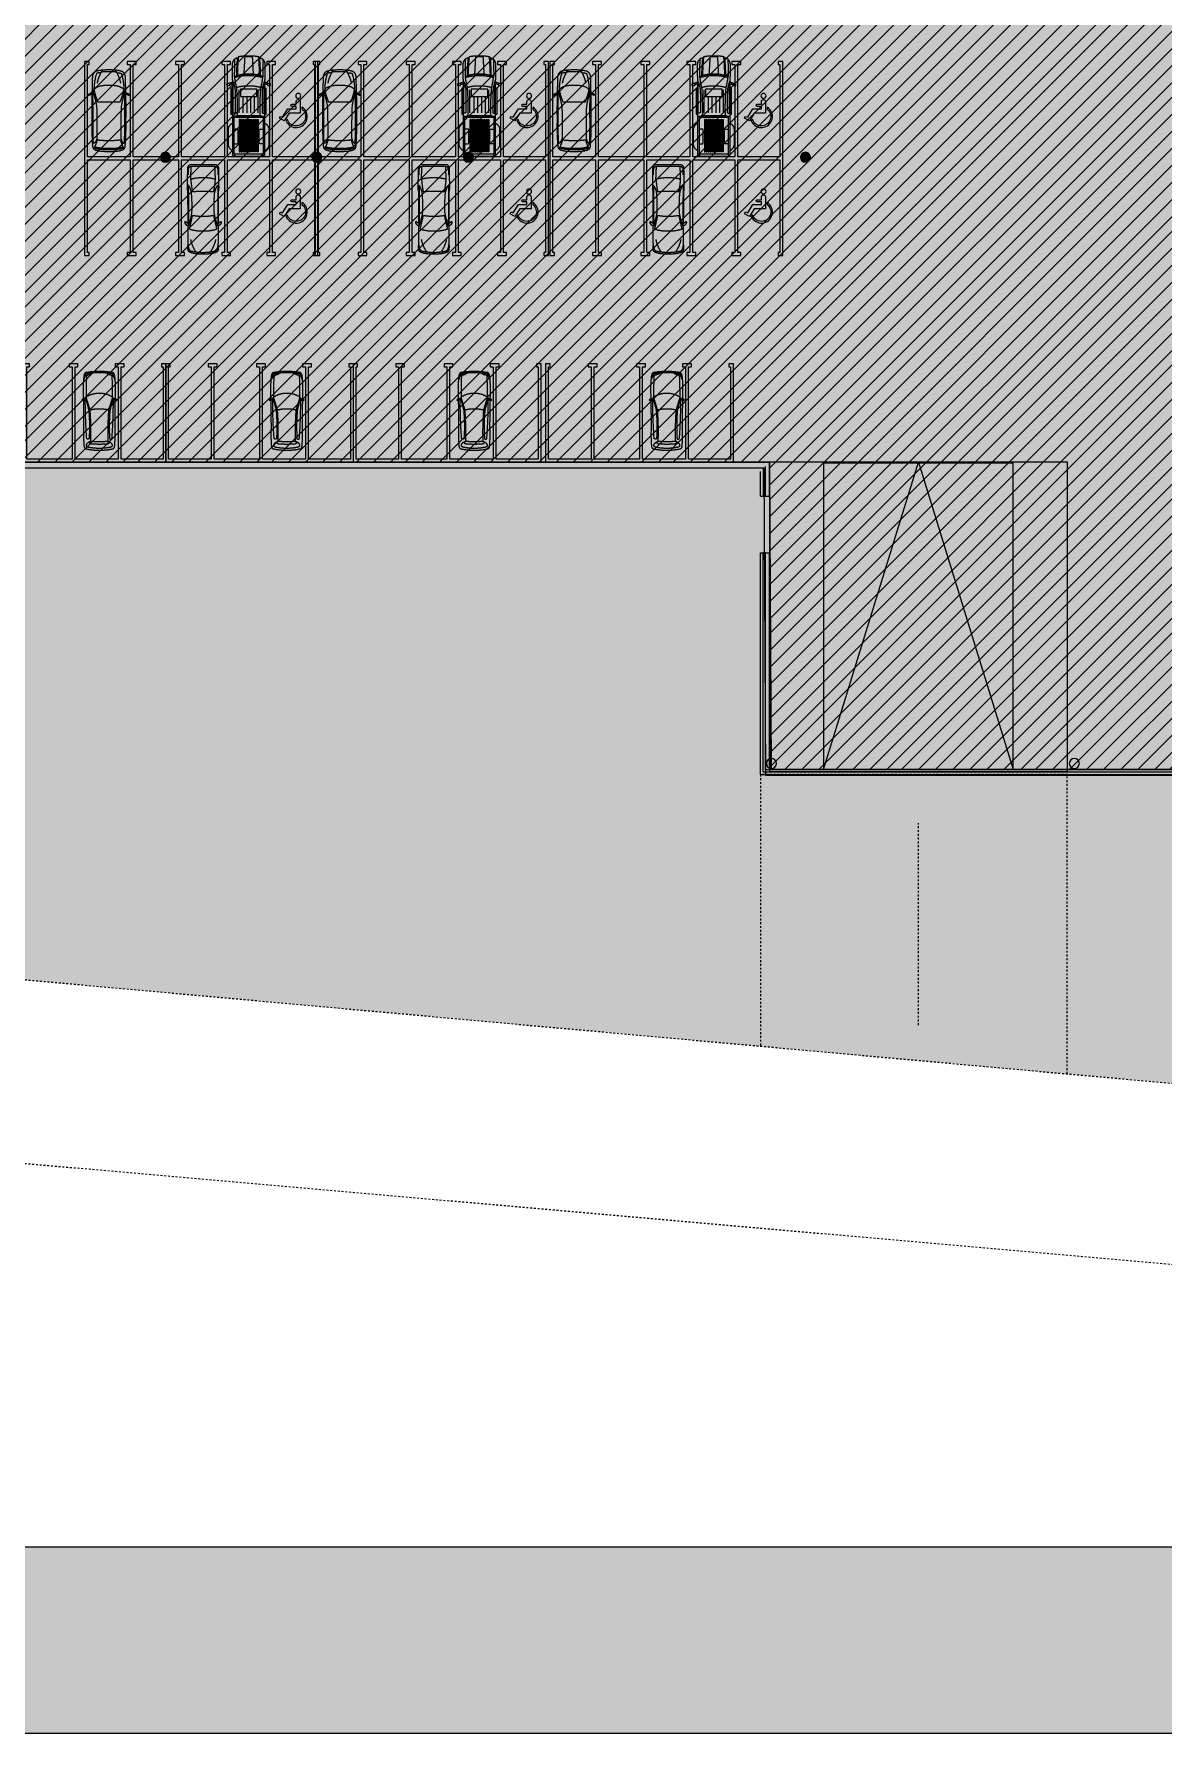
# Model space of a CAD drawing. Header units: metres. Extents: x 183920 to 185578, y 20757 to 21440.
# Drawn here: x 185341.2 to 185400.9, y 20757.1 to 20846.8 of the extents above; entities that cross this region are included whole.
import ezdxf

# ---------------------------------------------------------------- set-up
doc = ezdxf.new("R2010")
doc.units = ezdxf.units.M
for name, pattern in [('Light Grey Page Line', [0]), ('Page Lines', [0]), ('Path', [0.001111, 0.0003175, -0.00015875, 0.0003175, -0.00015875, 0, -0.00015875]), ('Path offset', [0.022225, 0.00635, -0.003175, 0.00635, -0.003175, 0, -0.003175]), ('Property boundary', [0.001111, 0.0003175, -0.00015875, 0.0003175, -0.00015875, 0, -0.00015875]), ('Public', [0]), ('Style Black Lines', [0]), ('Style Grey Lines', [0]), ('Style_13', [0]), ('Style_15_ExtLine', [0.001587, 0, -0.001587]), ('Style_16', [0]), ('Style_18', [0]), ('Style_31', [0]), ('Style_6', [0]), ('Wall Style 01', [0])]:
    doc.linetypes.add(name, pattern=pattern)
for name, color, linetype, true_color in [('COLON', 5, 'Continuous', 0x0000ff), ('Import', 7, 'Continuous', 0xff1493), ('Import - Page 1', 7, 'Continuous', 0xff1493), ('Imported blocks', 7, 'Continuous', 0xc57dd9), ('Imported blocks_1', 7, 'Continuous', 0xc57dd9), ('MONOLIT', 7, 'Continuous', 0x691639), ('SENDVICH', 2, 'Continuous', 0xffff00), ('Walls', 7, 'Continuous', 0x68db4c), ('Zoning', 7, 'Continuous', 0x47d2e2)]:
    doc.layers.add(name, color=color, linetype=linetype, true_color=true_color)

# ---------------------------------------------------------------- blocks, each defined once
blk = doc.blocks.new('Two rows parking A')
at = {"layer": 'Imported blocks', "linetype": 'Style Black Lines'}
blk.add_lwpolyline([(-5.995, 4.817), (-5.909, 4.817), (-5.909, 4.977), (-6.155, 4.977), (-6.155, -5.263), (-5.909, -5.263), (-5.909, -5.103), (-5.995, -5.103), (-5.995, -0.223), (-3.745, -0.223), (-3.745, -5.103), (-3.9, -5.103), (-3.9, -5.263), (-3.43, -5.263), (-3.43, -5.103), (-3.585, -5.103), (-3.585, -0.223), (-1.194, -0.223), (-1.194, -5.103), (-1.349, -5.103), (-1.349, -5.263), (-0.879, -5.263), (-0.879, -5.103), (-1.034, -5.103), (-1.034, -0.223), (1.241, -0.223), (1.241, -5.103), (1.086, -5.103), (1.086, -5.263), (1.556, -5.263), (1.556, -5.103), (1.401, -5.103), (1.401, -0.223), (3.618, -0.223), (3.618, -5.103), (3.463, -5.103), (3.463, -5.263), (3.933, -5.263), (3.933, -5.103), (3.778, -5.103), (3.778, -0.223), (5.995, -0.223), (5.995, -5.103), (5.909, -5.103), (5.909, -5.263), (6.155, -5.263), (6.155, 4.977), (5.909, 4.977), (5.909, 4.817), (5.995, 4.817), (5.995, -0.063), (3.778, -0.063), (3.778, 4.817), (3.933, 4.817), (3.933, 4.977), (3.463, 4.977), (3.463, 4.817), (3.618, 4.817), (3.618, -0.063), (1.401, -0.063), (1.401, 4.817), (1.556, 4.817), (1.556, 4.977), (1.086, 4.977), (1.086, 4.817), (1.241, 4.817), (1.241, -0.063), (-1.034, -0.063), (-1.034, 4.817), (-0.879, 4.817), (-0.879, 4.977), (-1.349, 4.977), (-1.349, 4.817), (-1.194, 4.817), (-1.194, -0.063), (-3.585, -0.063), (-3.585, 4.817), (-3.43, 4.817), (-3.43, 4.977), (-3.9, 4.977), (-3.9, 4.817), (-3.745, 4.817), (-3.745, -0.063), (-5.995, -0.063), (-5.995, 4.817)], close=True, dxfattribs=at)
at = {"layer": 'Imported blocks', "linetype": 'Style Grey Lines'}
for points in [[(1.512, 3.77), (1.508, 3.796)], [(1.653, 3.877), (1.667, 3.882)], [(1.653, 3.799), (1.675, 3.803)], [(3.366, 3.799), (3.344, 3.803)], [(3.366, 3.877), (3.352, 3.882)], [(3.507, 3.77), (3.511, 3.796)], [(2.003, 2.264), (2.003, 3.485)], [(2.21, 3.075), (2.21, 2.264)], [(2.406, 3.075), (2.406, 2.264)], [(2.613, 3.075), (2.613, 2.264)], [(2.809, 3.075), (2.809, 2.264)], [(3.016, 2.264), (3.016, 3.485)], [(5.237, 2.862), (5.237, 2.243), (4.645, 2.243), (4.385, 1.835), (4.132, 1.976), (4.187, 2.074), (4.301, 2.03), (4.575, 2.467), (5.022, 2.467), (5.022, 2.606), (4.802, 2.606)], [(4.802, 2.719), (5.02, 2.719), (5.02, 2.862)], [(2.013, 1.891), (2.013, 0.234)], [(2.066, 0.234), (2.066, 1.891)], [(2.105, 1.891), (2.105, 0.234)], [(2.159, 0.234), (2.159, 1.891)], [(2.204, 1.891), (2.204, 0.234)], [(2.258, 0.234), (2.258, 1.891)], [(2.299, 1.891), (2.299, 0.234)], [(2.352, 0.234), (2.352, 1.891)], [(2.392, 1.891), (2.392, 0.234)], [(2.445, 0.234), (2.445, 1.891)], [(2.483, 1.891), (2.483, 0.234)], [(2.536, 0.234), (2.536, 1.891)], [(2.574, 0.234), (2.574, 1.891)], [(2.627, 1.891), (2.627, 0.234)], [(2.667, 0.234), (2.667, 1.891)], [(2.72, 1.891), (2.72, 0.234)], [(2.761, 0.234), (2.761, 1.891)], [(2.815, 1.891), (2.815, 0.234)], [(2.86, 0.234), (2.86, 1.891)], [(2.914, 1.891), (2.914, 0.234)], [(2.953, 0.234), (2.953, 1.891)], [(3.006, 1.891), (3.006, 0.234)], [(4.549, 1.926), (4.489, 1.831)], [(5.327, 2.567), (5.327, 2.458)], [(1.651, 1.708), (1.651, 0.281)], [(3.368, 0.281), (3.368, 1.708)], [(1.757, 0.086), (1.757, -0.025)], [(3.262, 0.086), (3.262, -0.025)], [(5.237, -2.178), (5.237, -2.797), (4.645, -2.797), (4.385, -3.205), (4.132, -3.064), (4.187, -2.966), (4.301, -3.01), (4.575, -2.573), (5.022, -2.573), (5.022, -2.434), (4.802, -2.434)], [(4.802, -2.321), (5.02, -2.321), (5.02, -2.178)], [(5.327, -2.473), (5.327, -2.582)], [(4.549, -3.114), (4.489, -3.209)]]:
    blk.add_lwpolyline(points, dxfattribs=at)
for points in [[(4.726, 2.701), (4.726, 2.701)], [(4.726, -2.339), (4.726, -2.339)]]:
    blk.add_lwpolyline(points, close=True, dxfattribs=at)
for points in [[(5.265, 3.158, 1), (4.999, 3.158, 1), (5.265, 3.158)], [(5.265, -1.882, 1), (4.999, -1.882, 1), (5.265, -1.882)]]:
    blk.add_lwpolyline(points, format="xyb", close=True, dxfattribs=at)
at = {"layer": 'Imported blocks'}
for points, degree in [([(-4.87, 4.528), (-5.446, 4.528), (-5.594, 4.425)], 2), ([(-5.27, 4.415), (-5.243, 4.476), (-5.191, 4.517)], 2), ([(-4.146, 4.425), (-4.294, 4.528), (-4.87, 4.528)], 2), ([(-4.548, 4.517), (-4.497, 4.476), (-4.47, 4.415)], 2), ([(1.687, 5.006), (1.631, 4.891), (1.633, 4.763)], 2), ([(1.633, 4.763), (1.633, 4.001), (1.653, 3.999)], 2), ([(1.929, 5.156), (1.774, 5.136), (1.687, 5.006)], 2), ([(1.765, 5.089), (1.758, 4.647), (1.751, 4.205)], 2), ([(1.879, 4.208), (1.883, 4.683), (1.929, 5.156)], 2), ([(1.928, 4.234), (1.938, 4.744), (1.981, 5.213)], 2), ([(1.981, 5.213), (1.952, 5.188), (1.929, 5.156)], 2), ([(2.51, 5.263), (2.123, 5.263), (1.981, 5.213)], 2), ([(2.301, 5.189), (2.278, 4.765), (2.256, 4.342)], 2), ([(2.326, 5.214), (2.301, 5.214), (2.301, 5.189)], 2), ([(2.693, 5.214), (2.51, 5.214), (2.326, 5.214)], 2), ([(3.038, 5.213), (2.896, 5.263), (2.51, 5.263)], 2), ([(2.718, 5.189), (2.718, 5.214), (2.693, 5.214)], 2), ([(2.763, 4.342), (2.741, 4.765), (2.718, 5.189)], 2), ([(3.09, 5.156), (3.067, 5.188), (3.038, 5.213)], 2), ([(3.091, 4.234), (3.081, 4.744), (3.038, 5.213)], 2), ([(3.332, 5.006), (3.245, 5.136), (3.09, 5.156)], 2), ([(3.141, 4.208), (3.136, 4.683), (3.09, 5.156)], 2), ([(3.254, 5.089), (3.261, 4.647), (3.268, 4.205)], 2), ([(3.386, 4.763), (3.388, 4.891), (3.332, 5.006)], 2), ([(3.366, 3.999), (3.386, 4.001), (3.386, 4.763)], 2), ([(-5.744, 3.971), (-5.757, 3.641), (-5.764, 3.312)], 2), ([(-5.728, 4.239), (-5.756, 4.106), (-5.744, 3.971)], 2), ([(-5.594, 4.425), (-5.701, 4.361), (-5.728, 4.239)], 2), ([(-5.526, 4.344), (-5.653, 3.929), (-5.66, 3.495)], 2), ([(-4.87, 3.715), (-5.464, 3.715), (-5.66, 3.495)], 2), ([(-5.288, 4.381), (-5.41, 4.379), (-5.526, 4.344)], 2), ([(-5.482, 3.828), (-5.42, 4.138), (-5.27, 4.415)], 2), ([(-4.87, 4.435), (-5.07, 4.435), (-5.27, 4.415)], 2), ([(-4.47, 4.415), (-4.669, 4.435), (-4.87, 4.435)], 2), ([(-4.079, 3.495), (-4.275, 3.715), (-4.87, 3.715)], 2), ([(-4.47, 4.415), (-4.319, 4.138), (-4.258, 3.828)], 2), ([(-4.452, 4.381), (-4.33, 4.379), (-4.213, 4.344)], 2), ([(-4.213, 4.344), (-4.087, 3.929), (-4.079, 3.495)], 2), ([(-4.011, 4.239), (-4.038, 4.361), (-4.146, 4.425)], 2), ([(-3.996, 3.971), (-3.984, 4.106), (-4.011, 4.239)], 2), ([(-3.975, 3.312), (-3.983, 3.641), (-3.996, 3.971)], 2), ([(1.367, 3.801), (1.343, 3.797), (1.346, 3.773)], 2), ([(1.346, 3.773), (1.35, 3.747), (1.354, 3.72)], 2), ([(1.354, 3.72), (1.357, 3.697), (1.381, 3.7)], 2), ([(1.481, 3.817), (1.424, 3.809), (1.367, 3.801)], 2), ([(1.381, 3.7), (1.438, 3.708), (1.495, 3.716)], 2), ([(1.484, 3.817), (1.482, 3.817), (1.481, 3.817)], 2), ([(1.653, 3.877), (1.569, 3.847), (1.484, 3.817)], 2), ([(1.508, 3.796), (1.505, 3.817), (1.484, 3.817)], 2), ([(1.495, 3.716), (1.519, 3.72), (1.515, 3.744)], 2), ([(1.512, 3.77), (1.583, 3.784), (1.653, 3.799)], 2), ([(1.515, 3.744), (1.514, 3.757), (1.512, 3.77)], 2), ([(1.653, 3.999), (1.653, 3.938), (1.653, 3.877)], 2), ([(1.653, 3.799), (1.653, 3.679), (1.654, 3.56)], 2), ([(1.686, 2.239), (1.684, 3.078), (1.686, 3.917)], 2), ([(1.686, 3.917), (1.756, 3.704), (1.792, 3.484)], 2), ([(1.751, 4.205), (1.815, 4.204), (1.879, 4.208)], 2), ([(1.751, 4.205), (1.791, 3.888), (1.864, 3.578)], 2), ([(2.51, 4.221), (2.088, 4.221), (1.763, 4.116)], 2), ([(2.51, 3.676), (2.043, 3.676), (1.864, 3.578)], 2), ([(1.928, 4.234), (1.9, 4.227), (1.879, 4.208)], 2), ([(2.51, 4.296), (2.125, 4.296), (1.928, 4.234)], 2), ([(2.256, 4.342), (2.256, 4.317), (2.281, 4.317)], 2), ([(2.281, 4.317), (2.51, 4.317), (2.738, 4.317)], 2), ([(3.091, 4.234), (2.894, 4.296), (2.51, 4.296)], 2), ([(3.256, 4.116), (2.931, 4.221), (2.51, 4.221)], 2), ([(3.155, 3.578), (2.976, 3.676), (2.51, 3.676)], 2), ([(2.738, 4.317), (2.763, 4.317), (2.763, 4.342)], 2), ([(3.141, 4.208), (3.119, 4.227), (3.091, 4.234)], 2), ([(3.268, 4.205), (3.204, 4.204), (3.141, 4.208)], 2), ([(3.155, 3.578), (3.228, 3.888), (3.268, 4.205)], 2), ([(3.333, 3.917), (3.263, 3.704), (3.227, 3.484)], 2), ([(3.333, 2.239), (3.335, 3.078), (3.333, 3.917)], 2), ([(3.366, 3.877), (3.366, 3.938), (3.366, 3.999)], 2), ([(3.535, 3.817), (3.45, 3.847), (3.366, 3.877)], 2), ([(3.366, 3.56), (3.366, 3.679), (3.366, 3.799)], 2), ([(3.366, 3.799), (3.436, 3.784), (3.507, 3.77)], 2), ([(3.504, 3.744), (3.5, 3.72), (3.524, 3.716)], 2), ([(3.507, 3.77), (3.505, 3.757), (3.504, 3.744)], 2), ([(3.511, 3.796), (3.514, 3.817), (3.535, 3.817)], 2), ([(3.524, 3.716), (3.581, 3.708), (3.638, 3.7)], 2), ([(3.538, 3.817), (3.537, 3.817), (3.535, 3.817)], 2), ([(3.652, 3.801), (3.595, 3.809), (3.538, 3.817)], 2), ([(3.638, 3.7), (3.662, 3.697), (3.665, 3.72)], 2), ([(3.673, 3.773), (3.676, 3.797), (3.652, 3.801)], 2), ([(3.665, 3.72), (3.669, 3.747), (3.673, 3.773)], 2), ([(-5.933, 3.243), (-5.948, 3.224), (-5.948, 3.2)], 2), ([(-5.948, 3.2), (-5.948, 3.195), (-5.944, 3.193)], 2), ([(-5.944, 3.193), (-5.94, 3.19), (-5.936, 3.192)], 2), ([(-5.936, 3.192), (-5.852, 3.233), (-5.765, 3.264)], 2), ([(-5.764, 3.312), (-5.85, 3.28), (-5.933, 3.243)], 2), ([(-5.765, 3.264), (-5.78, 2.567), (-5.771, 1.871)], 2), ([(-5.765, 3.264), (-5.752, 3.269), (-5.738, 3.273)], 2), ([(-5.741, 3.32), (-5.753, 3.316), (-5.764, 3.312)], 2), ([(-5.729, 3.297), (-5.73, 3.311), (-5.741, 3.32)], 2), ([(-5.738, 3.273), (-5.728, 3.283), (-5.729, 3.297)], 2), ([(-5.706, 2.157), (-5.706, 2.809), (-5.719, 3.461)], 2), ([(-5.719, 3.461), (-5.647, 3.181), (-5.576, 2.9)], 2), ([(-5.66, 3.495), (-5.598, 3.16), (-5.465, 2.847)], 2), ([(-5.576, 2.9), (-5.51, 2.62), (-5.508, 2.332)], 2), ([(-5.465, 2.847), (-4.87, 2.847), (-4.275, 2.847)], 2), ([(-4.275, 2.847), (-4.142, 3.16), (-4.079, 3.495)], 2), ([(-4.164, 2.9), (-4.229, 2.62), (-4.231, 2.332)], 2), ([(-4.021, 3.461), (-4.093, 3.181), (-4.164, 2.9)], 2), ([(-4.033, 2.157), (-4.034, 2.809), (-4.021, 3.461)], 2), ([(-4.011, 3.297), (-4.01, 3.311), (-3.999, 3.32)], 2), ([(-4.002, 3.273), (-4.012, 3.283), (-4.011, 3.297)], 2), ([(-3.974, 3.264), (-3.988, 3.269), (-4.002, 3.273)], 2), ([(-3.999, 3.32), (-3.987, 3.316), (-3.975, 3.312)], 2), ([(-3.806, 3.243), (-3.89, 3.28), (-3.975, 3.312)], 2), ([(-3.969, 1.871), (-3.96, 2.567), (-3.974, 3.264)], 2), ([(-3.974, 3.264), (-3.887, 3.233), (-3.804, 3.192)], 2), ([(-3.791, 3.2), (-3.791, 3.224), (-3.806, 3.243)], 2), ([(-3.804, 3.192), (-3.8, 3.19), (-3.796, 3.193)], 2), ([(-3.796, 3.193), (-3.791, 3.195), (-3.791, 3.2)], 2), ([(1.598, 3.56), (1.577, 3.56), (1.577, 3.539)], 2), ([(1.577, 3.539), (1.577, 2.872), (1.577, 2.206)], 2), ([(1.654, 3.56), (1.626, 3.56), (1.598, 3.56)], 2), ([(1.651, 2.185), (1.654, 2.872), (1.654, 3.56)], 2), ([(1.792, 3.484), (1.806, 2.879), (1.799, 2.275)], 2), ([(1.864, 3.578), (1.92, 2.847), (1.9, 2.114)], 2), ([(2.105, 3.517), (2.072, 3.517), (2.072, 3.484)], 2), ([(2.072, 3.484), (2.072, 3.32), (2.072, 3.155)], 2), ([(2.072, 3.155), (2.072, 3.122), (2.105, 3.122)], 2), ([(2.914, 3.517), (2.51, 3.517), (2.105, 3.517)], 2), ([(2.105, 3.122), (2.51, 3.122), (2.914, 3.122)], 2), ([(2.947, 3.484), (2.947, 3.517), (2.914, 3.517)], 2), ([(2.914, 3.122), (2.947, 3.122), (2.947, 3.155)], 2), ([(2.947, 3.155), (2.947, 3.32), (2.947, 3.484)], 2), ([(3.12, 2.114), (3.099, 2.847), (3.155, 3.578)], 2), ([(3.227, 3.484), (3.213, 2.879), (3.22, 2.275)], 2), ([(3.421, 3.56), (3.393, 3.56), (3.366, 3.56)], 2), ([(3.368, 2.185), (3.365, 2.872), (3.366, 3.56)], 2), ([(3.442, 3.539), (3.442, 3.56), (3.421, 3.56)], 2), ([(3.442, 2.206), (3.442, 2.872), (3.442, 3.539)], 2), ([(4.746, 2.662), (4.746, 2.695), (4.77, 2.719), (4.802, 2.719)], 3), ([(5.02, 2.862), (5.02, 2.901), (5.04, 2.936), (5.074, 2.956)], 3), ([(5.074, 2.956), (5.108, 2.976), (5.148, 2.976), (5.183, 2.956)], 3), ([(5.183, 2.956), (5.217, 2.936), (5.237, 2.901), (5.237, 2.862)], 3), ([(-5.771, 1.871), (-5.787, 1.18), (-5.73, 0.491)], 2), ([(-5.695, 0.76), (-5.717, 1.458), (-5.706, 2.157)], 2), ([(-5.508, 2.332), (-5.499, 1.651), (-5.502, 0.971)], 2), ([(-4.231, 2.332), (-4.24, 1.651), (-4.238, 0.971)], 2), ([(-4.045, 0.76), (-4.023, 1.458), (-4.033, 2.157)], 2), ([(-4.01, 0.491), (-3.952, 1.18), (-3.969, 1.871)], 2), ([(1.577, 2.206), (1.577, 2.185), (1.598, 2.185)], 2), ([(1.598, 2.185), (1.624, 2.185), (1.651, 2.185)], 2), ([(1.651, 2.185), (1.651, 2.113), (1.651, 2.04)], 2), ([(1.675, 2.064), (1.651, 2.064), (1.651, 2.04)], 2), ([(1.651, 2.04), (1.651, 1.874), (1.651, 1.708)], 2), ([(1.651, 2.04), (1.651, 2.04), (1.651, 2.04)], 2), ([(3.344, 2.064), (2.51, 2.064), (1.675, 2.064)], 2), ([(1.799, 2.275), (1.748, 2.242), (1.686, 2.239)], 2), ([(1.745, 2.01), (1.745, 2.032), (1.769, 2.032)], 2), ([(1.745, 0.098), (1.745, 1.054), (1.745, 2.01)], 2), ([(1.769, 2.032), (2.51, 2.032), (3.25, 2.032)], 2), ([(1.9, 2.114), (1.851, 2.092), (1.805, 2.064)], 2), ([(1.9, 2.114), (2.205, 2.116), (2.51, 2.116)], 2), ([(2.039, 1.918), (2.013, 1.918), (2.013, 1.891)], 2), ([(2.066, 1.891), (2.066, 1.918), (2.039, 1.918)], 2), ([(2.132, 1.918), (2.105, 1.918), (2.105, 1.891)], 2), ([(2.159, 1.891), (2.159, 1.918), (2.132, 1.918)], 2), ([(2.231, 1.918), (2.204, 1.918), (2.204, 1.891)], 2), ([(2.258, 1.891), (2.258, 1.918), (2.231, 1.918)], 2), ([(2.326, 1.918), (2.299, 1.918), (2.299, 1.891)], 2), ([(2.352, 1.891), (2.352, 1.918), (2.326, 1.918)], 2), ([(2.418, 1.918), (2.392, 1.918), (2.392, 1.891)], 2), ([(2.445, 1.891), (2.445, 1.918), (2.418, 1.918)], 2), ([(2.51, 1.918), (2.483, 1.918), (2.483, 1.891)], 2), ([(2.51, 2.116), (2.815, 2.116), (3.12, 2.114)], 2), ([(2.536, 1.891), (2.536, 1.918), (2.51, 1.918)], 2), ([(2.574, 1.891), (2.574, 1.918), (2.601, 1.918)], 2), ([(2.601, 1.918), (2.627, 1.918), (2.627, 1.891)], 2), ([(2.667, 1.891), (2.667, 1.918), (2.693, 1.918)], 2), ([(2.693, 1.918), (2.72, 1.918), (2.72, 1.891)], 2), ([(2.761, 1.891), (2.761, 1.918), (2.788, 1.918)], 2), ([(2.788, 1.918), (2.815, 1.918), (2.815, 1.891)], 2), ([(2.86, 1.891), (2.86, 1.918), (2.887, 1.918)], 2), ([(2.887, 1.918), (2.914, 1.918), (2.914, 1.891)], 2), ([(2.953, 1.891), (2.953, 1.918), (2.98, 1.918)], 2), ([(2.98, 1.918), (3.006, 1.918), (3.006, 1.891)], 2), ([(3.214, 2.064), (3.168, 2.092), (3.12, 2.114)], 2), ([(3.22, 2.275), (3.272, 2.242), (3.333, 2.239)], 2), ([(3.25, 2.032), (3.274, 2.032), (3.274, 2.01)], 2), ([(3.274, 2.01), (3.274, 1.054), (3.274, 0.098)], 2), ([(3.368, 2.04), (3.368, 2.064), (3.344, 2.064)], 2), ([(3.368, 2.04), (3.368, 2.113), (3.368, 2.185)], 2), ([(3.368, 2.185), (3.395, 2.185), (3.421, 2.185)], 2), ([(3.368, 1.708), (3.368, 1.874), (3.368, 2.04)], 2), ([(3.368, 2.04), (3.368, 2.04), (3.368, 2.04)], 2), ([(3.421, 2.185), (3.442, 2.185), (3.442, 2.206)], 2), ([(4.489, 1.831), (4.594, 1.596), (4.822, 1.463), (5.079, 1.488)], 3), ([(5.01, 1.575), (4.791, 1.581), (4.613, 1.716), (4.549, 1.926)], 3), ([(4.802, 2.606), (4.77, 2.606), (4.746, 2.63), (4.746, 2.662)], 3), ([(5.487, 1.902), (5.413, 1.696), (5.228, 1.569), (5.01, 1.575)], 3), ([(5.079, 1.488), (5.335, 1.513), (5.533, 1.687), (5.591, 1.938)], 3), ([(5.591, 1.938), (5.649, 2.189), (5.547, 2.432), (5.327, 2.567)], 3), ([(5.327, 2.458), (5.499, 2.323), (5.561, 2.108), (5.487, 1.902)], 3), ([(-5.502, 0.971), (-5.508, 0.802), (-5.622, 0.676)], 2), ([(-4.238, 0.971), (-4.231, 0.802), (-4.118, 0.676)], 2), ([(1.651, 1.708), (1.423, 1.583), (1.423, 1.374)], 2), ([(1.423, 1.374), (1.423, 0.995), (1.423, 0.615)], 2), ([(1.878, 1.408), (1.811, 1.408), (1.745, 1.408)], 2), ([(1.954, 1.332), (1.954, 1.408), (1.878, 1.408)], 2), ([(1.954, 0.7), (1.954, 1.016), (1.954, 1.332)], 2), ([(3.065, 1.332), (3.065, 1.408), (3.141, 1.408)], 2), ([(3.065, 0.7), (3.065, 1.016), (3.065, 1.332)], 2), ([(3.141, 1.408), (3.208, 1.408), (3.274, 1.408)], 2), ([(3.596, 1.374), (3.596, 1.583), (3.368, 1.708)], 2), ([(3.596, 0.615), (3.596, 0.995), (3.596, 1.374)], 2), ([(-5.73, 0.491), (-5.726, 0.383), (-5.629, 0.334)], 2), ([(-5.622, 0.676), (-5.69, 0.617), (-5.695, 0.76)], 2), ([(-5.638, 0.413), (-5.535, 0.618), (-5.47, 0.839)], 2), ([(-4.87, 0.311), (-5.488, 0.311), (-5.638, 0.413)], 2), ([(-5.629, 0.334), (-5.49, 0.226), (-4.87, 0.226)], 2), ([(-5.606, 0.479), (-5.451, 0.392), (-4.87, 0.392)], 2), ([(-5.47, 0.839), (-5.171, 0.803), (-4.87, 0.803)], 2), ([(-4.87, 0.803), (-4.569, 0.803), (-4.27, 0.839)], 2), ([(-4.87, 0.392), (-4.289, 0.392), (-4.133, 0.479)], 2), ([(-4.101, 0.413), (-4.251, 0.311), (-4.87, 0.311)], 2), ([(-4.87, 0.226), (-4.25, 0.226), (-4.111, 0.334)], 2), ([(-4.27, 0.839), (-4.205, 0.618), (-4.101, 0.413)], 2), ([(-4.118, 0.676), (-4.05, 0.617), (-4.045, 0.76)], 2), ([(-4.111, 0.334), (-4.014, 0.383), (-4.01, 0.491)], 2), ([(1.423, 0.615), (1.423, 0.406), (1.651, 0.281)], 2), ([(1.651, 0.281), (1.651, 0.19), (1.651, 0.099)], 2), ([(1.651, 0.099), (1.651, -0.026), (1.776, -0.026)], 2), ([(1.745, 0.624), (1.811, 0.624), (1.878, 0.624)], 2), ([(1.757, 0.086), (1.745, 0.086), (1.745, 0.098)], 2), ([(3.262, 0.086), (2.51, 0.086), (1.757, 0.086)], 2), ([(1.878, 0.624), (1.954, 0.624), (1.954, 0.7)], 2), ([(2.013, 0.234), (2.013, 0.207), (2.039, 0.207)], 2), ([(2.039, 0.207), (2.066, 0.207), (2.066, 0.234)], 2), ([(2.105, 0.234), (2.105, 0.207), (2.132, 0.207)], 2), ([(2.132, 0.207), (2.159, 0.207), (2.159, 0.234)], 2), ([(2.204, 0.234), (2.204, 0.207), (2.231, 0.207)], 2), ([(2.231, 0.207), (2.258, 0.207), (2.258, 0.234)], 2), ([(2.299, 0.234), (2.299, 0.207), (2.326, 0.207)], 2), ([(2.326, 0.207), (2.352, 0.207), (2.352, 0.234)], 2), ([(2.392, 0.234), (2.392, 0.207), (2.418, 0.207)], 2), ([(2.418, 0.207), (2.445, 0.207), (2.445, 0.234)], 2), ([(2.483, 0.234), (2.483, 0.207), (2.51, 0.207)], 2), ([(2.51, 0.207), (2.536, 0.207), (2.536, 0.234)], 2), ([(2.601, 0.207), (2.574, 0.207), (2.574, 0.234)], 2), ([(2.627, 0.234), (2.627, 0.207), (2.601, 0.207)], 2), ([(2.693, 0.207), (2.667, 0.207), (2.667, 0.234)], 2), ([(2.72, 0.234), (2.72, 0.207), (2.693, 0.207)], 2), ([(2.788, 0.207), (2.761, 0.207), (2.761, 0.234)], 2), ([(2.815, 0.234), (2.815, 0.207), (2.788, 0.207)], 2), ([(2.887, 0.207), (2.86, 0.207), (2.86, 0.234)], 2), ([(2.914, 0.234), (2.914, 0.207), (2.887, 0.207)], 2), ([(2.98, 0.207), (2.953, 0.207), (2.953, 0.234)], 2), ([(3.006, 0.234), (3.006, 0.207), (2.98, 0.207)], 2), ([(3.141, 0.624), (3.065, 0.624), (3.065, 0.7)], 2), ([(3.274, 0.624), (3.208, 0.624), (3.141, 0.624)], 2), ([(3.243, -0.026), (3.368, -0.026), (3.368, 0.099)], 2), ([(3.274, 0.098), (3.274, 0.086), (3.262, 0.086)], 2), ([(3.368, 0.281), (3.596, 0.406), (3.596, 0.615)], 2), ([(3.368, 0.099), (3.368, 0.19), (3.368, 0.281)], 2), ([(-0.724, -0.675), (-0.731, -1.185), (-0.738, -1.694)], 2), ([(-0.498, -0.475), (-0.711, -0.476), (-0.724, -0.675)], 2), ([(-0.685, -0.735), (-0.688, -0.874), (-0.688, -1.013)], 2), ([(-0.468, -0.572), (-0.685, -0.569), (-0.685, -0.735)], 2), ([(-0.549, -1.248), (-0.541, -0.946), (-0.52, -0.576)], 2), ([(0.705, -0.475), (0.104, -0.475), (-0.498, -0.475)], 2), ([(0.675, -0.572), (0.104, -0.572), (-0.468, -0.572)], 2), ([(0.893, -0.735), (0.893, -0.569), (0.675, -0.572)], 2), ([(0.932, -0.675), (0.918, -0.476), (0.705, -0.475)], 2), ([(0.757, -1.248), (0.748, -0.946), (0.728, -0.576)], 2), ([(0.895, -1.013), (0.895, -0.874), (0.893, -0.735)], 2), ([(0.945, -1.694), (0.938, -1.185), (0.932, -0.675)], 2), ([(1.776, -0.026), (2.51, -0.026), (3.243, -0.026)], 2), ([(-0.738, -1.694), (-0.737, -1.785), (-0.713, -1.873)], 2), ([(-0.505, -1.997), (-0.536, -1.753), (-0.678, -1.546)], 2), ([(-0.678, -1.546), (-0.67, -2.564), (-0.668, -3.583)], 2), ([(0.104, -1.167), (-0.274, -1.167), (-0.549, -1.248)], 2), ([(-0.549, -1.248), (-0.523, -1.571), (-0.461, -1.89)], 2), ([(0.757, -1.248), (0.481, -1.167), (0.104, -1.167)], 2), ([(0.669, -1.89), (0.731, -1.571), (0.757, -1.248)], 2), ([(0.713, -1.997), (0.744, -1.753), (0.885, -1.546)], 2), ([(0.885, -1.546), (0.877, -2.564), (0.876, -3.583)], 2), ([(0.92, -1.873), (0.944, -1.785), (0.945, -1.694)], 2), ([(-0.713, -1.873), (-0.71, -2.721), (-0.708, -3.568)], 2), ([(-0.486, -3.005), (-0.465, -2.501), (-0.505, -1.997)], 2), ([(-0.461, -1.89), (-0.336, -1.877), (0.104, -1.877)], 2), ([(0.104, -1.877), (0.543, -1.877), (0.669, -1.89)], 2), ([(0.693, -3.005), (0.672, -2.501), (0.713, -1.997)], 2), ([(0.915, -3.568), (0.917, -2.721), (0.92, -1.873)], 2), ([(4.746, -2.378), (4.746, -2.345), (4.77, -2.321), (4.802, -2.321)], 3), ([(4.802, -2.434), (4.77, -2.434), (4.746, -2.41), (4.746, -2.378)], 3), ([(5.02, -2.178), (5.02, -2.139), (5.04, -2.104), (5.074, -2.084)], 3), ([(5.074, -2.084), (5.108, -2.064), (5.148, -2.064), (5.183, -2.084)], 3), ([(5.183, -2.084), (5.217, -2.104), (5.237, -2.139), (5.237, -2.178)], 3), ([(5.591, -3.102), (5.649, -2.851), (5.547, -2.608), (5.327, -2.473)], 3), ([(5.327, -2.582), (5.499, -2.717), (5.561, -2.932), (5.487, -3.138)], 3), ([(-0.866, -3.503), (-0.874, -3.525), (-0.864, -3.548)], 2), ([(-0.865, -3.501), (-0.866, -3.502), (-0.866, -3.503)], 2), ([(-0.815, -3.493), (-0.844, -3.476), (-0.865, -3.501)], 2), ([(-0.864, -3.548), (-0.836, -3.617), (-0.768, -3.658)], 2), ([(-0.737, -3.555), (-0.775, -3.523), (-0.815, -3.493)], 2), ([(-0.708, -3.568), (-0.723, -3.564), (-0.737, -3.555)], 2), ([(-0.708, -3.568), (-0.691, -3.573), (-0.675, -3.572)], 2), ([(-0.675, -3.572), (-0.652, -3.605), (-0.668, -3.641)], 2), ([(-0.668, -3.716), (-0.545, -3.368), (-0.486, -3.005)], 2), ([(-0.617, -3.876), (-0.528, -3.514), (-0.452, -3.149)], 2), ([(-0.452, -3.149), (-0.177, -3.195), (0.104, -3.195)], 2), ([(0.104, -3.195), (0.384, -3.195), (0.659, -3.149)], 2), ([(0.659, -3.149), (0.735, -3.514), (0.824, -3.876)], 2), ([(0.876, -3.716), (0.752, -3.368), (0.693, -3.005)], 2), ([(0.876, -3.641), (0.86, -3.605), (0.882, -3.572)], 2), ([(0.882, -3.572), (0.899, -3.573), (0.915, -3.568)], 2), ([(0.944, -3.555), (0.931, -3.564), (0.915, -3.568)], 2), ([(1.022, -3.493), (0.982, -3.523), (0.944, -3.555)], 2), ([(0.975, -3.658), (1.044, -3.617), (1.072, -3.548)], 2), ([(1.072, -3.501), (1.051, -3.476), (1.022, -3.493)], 2), ([(1.073, -3.503), (1.073, -3.502), (1.072, -3.501)], 2), ([(1.072, -3.548), (1.082, -3.525), (1.073, -3.503)], 2), ([(4.489, -3.209), (4.594, -3.444), (4.822, -3.577), (5.079, -3.552)], 3), ([(5.01, -3.465), (4.791, -3.459), (4.613, -3.324), (4.549, -3.114)], 3), ([(5.487, -3.138), (5.413, -3.344), (5.228, -3.471), (5.01, -3.465)], 3), ([(5.079, -3.552), (5.335, -3.527), (5.533, -3.353), (5.591, -3.102)], 3), ([(-0.768, -3.658), (-0.74, -3.676), (-0.707, -3.667)], 2), ([(-0.707, -3.667), (-0.683, -3.66), (-0.668, -3.641)], 2), ([(-0.707, -3.667), (-0.706, -4.138), (-0.704, -4.608)], 2), ([(-0.668, -3.641), (-0.668, -3.678), (-0.668, -3.716)], 2), ([(0.104, -3.991), (-0.331, -3.991), (-0.617, -3.876)], 2), ([(-0.56, -4.418), (-0.486, -4.772), (-0.282, -5.077)], 2), ([(0.824, -3.876), (0.538, -3.991), (0.104, -3.991)], 2), ([(0.767, -4.418), (0.694, -4.772), (0.489, -5.077)], 2), ([(0.915, -3.667), (0.89, -3.66), (0.876, -3.641)], 2), ([(0.876, -3.641), (0.876, -3.678), (0.876, -3.716)], 2), ([(0.912, -4.608), (0.913, -4.138), (0.915, -3.667)], 2), ([(0.915, -3.667), (0.947, -3.676), (0.975, -3.658)], 2), ([(-0.717, -4.758), (-0.72, -4.865), (-0.708, -4.972)], 2), ([(-0.695, -4.71), (-0.715, -4.731), (-0.717, -4.758)], 2), ([(-0.708, -4.972), (-0.696, -5.022), (-0.65, -5.051)], 2), ([(-0.704, -4.608), (-0.702, -4.66), (-0.695, -4.71)], 2), ([(-0.695, -4.71), (-0.683, -4.81), (-0.655, -4.907)], 2), ([(-0.655, -4.907), (-0.622, -5.022), (-0.497, -5.037)], 2), ([(-0.65, -5.051), (-0.455, -5.181), (0.104, -5.181)], 2), ([(-0.497, -5.037), (-0.201, -5.103), (0.104, -5.103)], 2), ([(0.104, -5.103), (0.408, -5.103), (0.704, -5.037)], 2), ([(0.104, -5.181), (0.663, -5.181), (0.858, -5.051)], 2), ([(0.704, -5.037), (0.83, -5.022), (0.863, -4.907)], 2), ([(0.858, -5.051), (0.903, -5.022), (0.915, -4.972)], 2), ([(0.863, -4.907), (0.89, -4.81), (0.903, -4.71)], 2), ([(0.903, -4.71), (0.909, -4.66), (0.912, -4.608)], 2), ([(0.924, -4.758), (0.922, -4.731), (0.903, -4.71)], 2), ([(0.915, -4.972), (0.927, -4.865), (0.924, -4.758)], 2)]:
    blk.add_open_spline(points, degree=degree, dxfattribs=at)
blk = doc.blocks.new('Single row parking A')
at = {"layer": 'Imported blocks', "linetype": 'Style Black Lines'}
blk.add_lwpolyline([(-4.721, 2.44), (-4.721, 2.6), (-4.966, 2.6), (-4.966, -2.6), (4.966, -2.6), (4.966, 2.6), (4.721, 2.6), (4.721, 2.44), (4.806, 2.44), (4.806, -2.44), (2.589, -2.44), (2.59, 2.44), (2.745, 2.44), (2.745, 2.6), (2.275, 2.6), (2.275, 2.44), (2.43, 2.44), (2.43, -2.44), (0.154, -2.44), (0.154, 2.44), (0.31, 2.44), (0.31, 2.6), (-0.16, 2.6), (-0.16, 2.44), (-0.005, 2.44), (-0.005, -2.44), (-2.397, -2.44), (-2.397, 2.44), (-2.242, 2.44), (-2.242, 2.6), (-2.712, 2.6), (-2.712, 2.44), (-2.556, 2.44), (-2.556, -2.44), (-4.806, -2.44), (-4.806, 2.44), (-4.721, 2.44)], close=True, dxfattribs=at)
at = {"layer": 'Imported blocks'}
for points in [[(0.608, 1.842), (0.572, 1.416), (0.587, 0.989)], [(0.639, 2.021), (0.616, 1.933), (0.608, 1.842)], [(0.729, 2.135), (0.654, 2.103), (0.639, 2.021)], [(0.646, 1.867), (0.638, 1.834), (0.647, 1.802)], [(0.704, 2.027), (0.667, 1.95), (0.646, 1.867)], [(0.647, 1.802), (0.663, 1.927), (0.763, 2.001)], [(0.767, 2.068), (0.726, 2.064), (0.704, 2.027)], [(1.438, 2.193), (1.081, 2.193), (0.729, 2.135)], [(0.763, 2.001), (0.733, 1.423), (0.74, 0.845)], [(0.763, 2.001), (0.875, 2.016), (0.979, 2.059)], [(1.438, 2.128), (1.1, 2.128), (0.767, 2.068)], [(0.979, 2.059), (1.018, 2.076), (1.047, 2.108)], [(2.147, 2.135), (1.795, 2.193), (1.438, 2.193)], [(2.109, 2.068), (1.776, 2.128), (1.438, 2.128)], [(1.829, 2.108), (1.858, 2.076), (1.896, 2.059)], [(1.896, 2.059), (2.001, 2.016), (2.112, 2.001)], [(2.172, 2.027), (2.15, 2.064), (2.109, 2.068)], [(2.136, 0.845), (2.142, 1.423), (2.112, 2.001)], [(2.112, 2.001), (2.213, 1.927), (2.229, 1.802)], [(2.237, 2.021), (2.222, 2.103), (2.147, 2.135)], [(2.23, 1.867), (2.209, 1.95), (2.172, 2.027)], [(2.229, 1.802), (2.238, 1.834), (2.23, 1.867)], [(2.268, 1.842), (2.26, 1.933), (2.237, 2.021)], [(2.289, 0.989), (2.304, 1.416), (2.268, 1.842)], [(0.587, 0.989), (0.59, 0.865), (0.592, 0.742)], [(0.74, 0.845), (1.059, 1.056), (1.438, 1.056)], [(1.438, 1.056), (1.817, 1.056), (2.136, 0.845)], [(2.284, 0.742), (2.286, 0.865), (2.289, 0.989)], [(0.514, 0.695), (0.509, 0.69), (0.512, 0.684)], [(0.512, 0.684), (0.514, 0.678), (0.521, 0.679)], [(0.592, 0.742), (0.548, 0.727), (0.514, 0.695)], [(0.521, 0.679), (0.557, 0.683), (0.593, 0.687)], [(0.592, 0.742), (0.628, 0.755), (0.666, 0.754)], [(0.659, 0.694), (0.626, 0.691), (0.593, 0.687)], [(0.593, 0.687), (0.608, -0.086), (0.608, -0.859)], [(0.666, 0.754), (0.691, 0.722), (0.659, 0.694)], [(0.771, -1.345), (0.693, -0.271), (0.697, 0.805)], [(0.697, 0.805), (0.806, 0.478), (0.879, 0.141)], [(0.948, 0.166), (0.845, 0.506), (0.74, 0.845)], [(0.879, 0.141), (0.943, -0.606), (0.897, -1.353)], [(0.948, 0.166), (1.189, 0.23), (1.438, 0.23)], [(0.984, -1.501), (1.016, -0.666), (0.948, 0.166)], [(1.438, 0.23), (1.687, 0.23), (1.928, 0.166)], [(1.928, 0.166), (1.86, -0.666), (1.891, -1.501)], [(2.136, 0.845), (2.031, 0.506), (1.928, 0.166)], [(1.996, 0.141), (1.933, -0.606), (1.979, -1.353)], [(2.179, 0.805), (2.07, 0.478), (1.996, 0.141)], [(2.105, -1.345), (2.183, -0.271), (2.179, 0.805)], [(2.21, 0.754), (2.185, 0.722), (2.217, 0.694)], [(2.284, 0.742), (2.248, 0.755), (2.21, 0.754)], [(2.217, 0.694), (2.25, 0.691), (2.283, 0.687)], [(2.268, -0.859), (2.268, -0.086), (2.283, 0.687)], [(2.283, 0.687), (2.319, 0.683), (2.355, 0.679)], [(2.362, 0.695), (2.328, 0.727), (2.284, 0.742)], [(2.355, 0.679), (2.361, 0.678), (2.364, 0.684)], [(2.364, 0.684), (2.367, 0.69), (2.362, 0.695)], [(0.608, -0.859), (0.589, -1.316), (0.632, -1.772)], [(2.244, -1.772), (2.286, -1.316), (2.268, -0.859)], [(0.632, -1.772), (0.646, -1.865), (0.735, -1.89)], [(0.766, -1.737), (0.75, -1.692), (0.773, -1.65)], [(0.826, -1.8), (0.782, -1.782), (0.766, -1.737)], [(0.897, -1.353), (0.83, -1.407), (0.771, -1.345)], [(0.773, -1.65), (0.838, -1.515), (0.984, -1.501)], [(0.886, -1.531), (0.922, -1.612), (1.009, -1.62)], [(1.438, -1.516), (1.211, -1.516), (0.984, -1.501)], [(1.009, -1.62), (1.223, -1.635), (1.438, -1.635)], [(1.891, -1.501), (1.665, -1.516), (1.438, -1.516)], [(1.438, -1.635), (1.653, -1.635), (1.867, -1.62)], [(1.867, -1.62), (1.953, -1.612), (1.99, -1.531)], [(1.891, -1.501), (2.037, -1.515), (2.103, -1.65)], [(1.979, -1.353), (2.046, -1.407), (2.105, -1.345)], [(2.11, -1.737), (2.094, -1.782), (2.05, -1.8)], [(2.103, -1.65), (2.126, -1.692), (2.11, -1.737)], [(2.141, -1.89), (2.23, -1.865), (2.244, -1.772)], [(0.735, -1.89), (1.083, -1.961), (1.438, -1.961)], [(1.438, -1.867), (1.128, -1.867), (0.826, -1.8)], [(2.05, -1.8), (1.747, -1.867), (1.438, -1.867)], [(1.438, -1.961), (1.793, -1.961), (2.141, -1.89)]]:
    blk.add_open_spline(points, degree=2, dxfattribs=at)
blk = doc.blocks.new('A3  Title block minimal vertical')
at = {"layer": 'Imported blocks_1', "transparency": 33554483}
blk.add_hatch(color=256, dxfattribs=at).paths.add_polyline_path([(-0.209931, -0.148302), (-0.200532, -0.139056), (-0.200532, 0.13995), (0.155061, 0.13995), (0.155061, -0.139056), (-0.200532, -0.139056), (-0.209931, -0.148302), (0.209931, -0.148302), (0.209931, 0.148302), (-0.209931, 0.148302), (-0.209931, -0.148302)], flags=0)
at = {"layer": 'Imported blocks_1', "linetype": 'Page Lines'}
blk.add_lwpolyline([(-0.209931, -0.148302), (0.209931, -0.148302), (0.209931, 0.148302), (-0.209931, 0.148302), (-0.209931, -0.148302)], close=True, dxfattribs=at)
at = {"layer": 'Imported blocks_1', "linetype": 'Light Grey Page Line'}
blk.add_lwpolyline([(-0.200532, -0.139056), (0.201692, -0.139056), (0.201692, 0.13995), (-0.200532, 0.13995), (-0.200532, -0.139056)], close=True, dxfattribs=at)
blk = doc.blocks.new('arrow_1')
at = {"layer": 'Import'}
blk.add_hatch(color=256, dxfattribs=at).paths.add_polyline_path([(185387.928, 20805.107), (185387.905, 20805.062), (185387.951, 20805.062)])
at = {"layer": 'Import', "linetype": 'Style_15_ExtLine'}
blk.add_lwpolyline([(185387.928, 20794.441), (185387.928, 20805.107)], dxfattribs=at)

msp = doc.modelspace()

# ---------------------------------------------------------------- hatches: boundary and pattern name
at = {"layer": 'COLON', "transparency": 33554483}
h = msp.add_hatch(color=256, dxfattribs=at)
edge = h.paths.add_edge_path(flags=0)
edge.add_arc((185348.167, 20840.255), 0.265, 180, 360)
edge.add_arc((185348.167, 20840.255), 0.265, 0, 180)
edge.add_line((185347.902, 20840.255), (185347.902, 20840.255))
h = msp.add_hatch(color=256, dxfattribs=at)
edge = h.paths.add_edge_path(flags=0)
edge.add_arc((185356.167, 20840.255), 0.265, 180, 360)
edge.add_arc((185356.167, 20840.255), 0.265, 0, 180)
edge.add_line((185355.902, 20840.255), (185355.902, 20840.255))
h = msp.add_hatch(color=256, dxfattribs=at)
edge = h.paths.add_edge_path(flags=0)
edge.add_arc((185364.167, 20840.255), 0.265, 180, 360)
edge.add_arc((185364.167, 20840.255), 0.265, 0, 180)
edge.add_line((185363.902, 20840.255), (185363.902, 20840.255))
h = msp.add_hatch(color=256, dxfattribs=at)
edge = h.paths.add_edge_path(flags=0)
edge.add_arc((185381.965, 20840.255), 0.265, 180, 360)
edge.add_arc((185381.965, 20840.255), 0.265, 0, 180)
edge.add_line((185381.7, 20840.255), (185381.7, 20840.255))
at = {"layer": 'Import'}
h = msp.add_hatch(dxfattribs=at)
h.set_pattern_fill('PATTERN_2', color=256, scale=10, style=0, pattern_type=2)
h.set_pattern_definition([(45, (0, 0), (-3.5355339, 3.5355339), []), (45, (0.9, 0), (-3.5355339, 3.5355339), []), (45, (1.8, 0), (-3.5355339, 3.5355339), []), (45, (2.7, 0), (-3.5355339, 3.5355339), []), (45, (3.6, 0), (-3.5355339, 3.5355339), []), (45, (4.5, 0), (-3.5355339, 3.5355339), []), (45, (5.4, 0), (-3.5355339, 3.5355339), []), (45, (6.3, 0), (-3.5355339, 3.5355339), [])])
h.paths.add_polyline_path([(185257.883, 20888.059), (185257.883, 20896.315), (185250.138, 20896.315), (185250.142, 20923.945), (185347.941, 20923.945), (185347.941, 20901.86), (185348.241, 20901.86), (185348.241, 20901.868), (185468.317, 20901.868), (185468.308, 20807.94), (185380.163, 20807.94), (185380.067, 20824.155), (185241.792, 20824.155), (185241.792, 20888.059), (185257.883, 20888.059)], flags=0)
edge = h.paths.add_edge_path(flags=0)
edge.add_line((185257.776, 20901.813), (185258.076, 20901.813))
edge.add_line((185258.076, 20901.813), (185258.076, 20901.815))
edge.add_line((185258.076, 20901.815), (185338.542, 20901.815))
edge.add_line((185338.542, 20901.815), (185338.542, 20914.783))
edge.add_arc((185330.101, 20890.427), 25.777, 70.884, 108.92137)
edge.add_arc((185310.134, 20920.202), 12.799, 204.62979, 335.08922, ccw=False)
edge.add_line((185298.5, 20914.868), (185257.792, 20914.868))
edge.add_line((185257.792, 20914.868), (185257.776, 20914.868))
edge.add_line((185257.776, 20914.868), (185257.776, 20901.813))
edge.add_line((185257.776, 20901.813), (185257.776, 20901.813))
at = {"layer": 'Import', "transparency": 33554483}
msp.add_hatch(color=256, dxfattribs=at).paths.add_polyline_path([(185379.587, 20793.336), (185395.792, 20791.874), (185395.792, 20807.675), (185379.587, 20807.675), (185379.587, 20793.336)], flags=0)
at = {"layer": 'Import - Page 1', "transparency": 33554483}
msp.add_hatch(color=256, dxfattribs=at).paths.add_polyline_path([(185380.067, 20807.825), (185395.8, 20807.825), (185395.8, 20824.155), (185380.067, 20824.155), (185380.067, 20807.825)], flags=0)
at = {"layer": 'Walls', "transparency": 33554483}
for points in [[(185241.792, 20824.155), (185241.792, 20823.855), (185379.769, 20823.855), (185380.069, 20823.855), (185380.067, 20824.155), (185241.792, 20824.155)], [(185379.769, 20823.855), (185379.865, 20807.64), (185380.165, 20807.64), (185380.163, 20807.94), (185380.069, 20823.855), (185379.769, 20823.855)], [(185382.928, 20807.938), (185392.928, 20807.938), (185392.928, 20824.117), (185382.928, 20824.117), (185382.928, 20807.938)], [(185380.163, 20807.94), (185380.165, 20807.64), (185468.608, 20807.64), (185468.608, 20807.94), (185468.308, 20807.94), (185380.163, 20807.94)]]:
    msp.add_hatch(color=256, dxfattribs=at).paths.add_polyline_path(points, flags=0)
at = {"layer": 'Zoning', "transparency": 33554483}
msp.add_hatch(color=256, dxfattribs=at).paths.add_polyline_path([(185470.679, 20785.115), (185470.355, 21007.588), (185294.709, 21038.089), (185196.062, 21037.435), (185196.129, 20809.894), (185470.679, 20785.115)], flags=0)

# ---------------------------------------------------------------- linework, layer by layer
at = {"layer": 'COLON', "linetype": 'Style_16'}
for points in [[(185347.902, 20840.255, 1), (185348.432, 20840.255, 1), (185347.902, 20840.255)], [(185355.902, 20840.255, 1), (185356.432, 20840.255, 1), (185355.902, 20840.255)], [(185363.902, 20840.255, 1), (185364.432, 20840.255, 1), (185363.902, 20840.255)], [(185381.7, 20840.255, 1), (185382.23, 20840.255, 1), (185381.7, 20840.255)]]:
    msp.add_lwpolyline(points, format="xyb", close=True, dxfattribs=at)
at = {"layer": 'COLON', "linetype": 'Style_13'}
for points in [[(185379.902, 20808.255, 1), (185380.432, 20808.255, 1), (185379.902, 20808.255)], [(185395.902, 20808.255, 1), (185396.432, 20808.255, 1), (185395.902, 20808.255)]]:
    msp.add_lwpolyline(points, format="xyb", close=True, dxfattribs=at)
at = {"layer": 'Import', "linetype": 'Public'}
msp.add_lwpolyline([(185257.883, 20888.059), (185257.883, 20896.315), (185250.138, 20896.315), (185250.142, 20923.945), (185347.941, 20923.945), (185347.941, 20901.86), (185348.241, 20901.86), (185348.241, 20901.868), (185468.317, 20901.868), (185468.308, 20807.94), (185380.163, 20807.94), (185380.067, 20824.155), (185241.792, 20824.155), (185241.792, 20888.059), (185257.883, 20888.059)], close=True, dxfattribs=at)
at = {"layer": 'Import', "linetype": 'Path'}
msp.add_lwpolyline([(185379.587, 20793.336), (185395.792, 20791.874), (185395.792, 20807.675), (185379.587, 20807.675), (185379.587, 20793.336)], close=True, dxfattribs=at)
at = {"layer": 'Import - Page 1', "linetype": 'Style_6'}
msp.add_lwpolyline([(185380.067, 20807.825), (185395.8, 20807.825), (185395.8, 20824.155), (185380.067, 20824.155), (185380.067, 20807.825)], close=True, dxfattribs=at)
at = {"layer": 'MONOLIT', "linetype": 'Style_13'}
for points in [[(185379.587, 20822.37), (185379.587, 20823.675)], [(185380.067, 20822.37), (185380.067, 20824.155)], [(185379.587, 20822.37), (185380.067, 20822.37)], [(185379.587, 20819.37), (185380.067, 20819.37)], [(185379.587, 20807.675), (185379.587, 20819.37)], [(185380.067, 20808.155), (185380.067, 20819.37)], [(185379.587, 20807.675), (185468.747, 20807.675)]]:
    msp.add_lwpolyline(points, dxfattribs=at)
at = {"layer": 'SENDVICH', "linetype": 'Style_13'}
for points in [[(185379.732, 20823.82), (185379.732, 20822.37)], [(185379.852, 20822.37), (185379.852, 20823.94)], [(185379.732, 20822.37), (185379.852, 20822.37)], [(185379.852, 20819.37), (185379.732, 20819.37)], [(185379.732, 20807.82), (185379.732, 20819.37)], [(185379.852, 20807.94), (185379.852, 20819.37)], [(185379.732, 20807.82), (185468.602, 20807.82)], [(185379.852, 20807.94), (185468.482, 20807.94)]]:
    msp.add_lwpolyline(points, dxfattribs=at)
at = {"layer": 'Walls', "linetype": 'Wall Style 01'}
for points in [[(185241.792, 20824.155), (185380.067, 20824.155), (185380.069, 20823.855)], [(185241.792, 20823.855), (185379.769, 20823.855)], [(185379.769, 20823.855), (185379.865, 20807.64), (185380.165, 20807.64)], [(185380.069, 20823.855), (185380.163, 20807.94)], [(185380.163, 20807.94), (185468.308, 20807.94)], [(185380.165, 20807.64), (185468.608, 20807.64), (185468.608, 20807.94)]]:
    msp.add_lwpolyline(points, dxfattribs=at)
at = {"layer": 'Walls', "linetype": 'Style_31'}
msp.add_lwpolyline([(185382.928, 20807.938), (185387.934, 20824.155), (185392.928, 20807.938)], dxfattribs=at)
at = {"layer": 'Walls', "linetype": 'Style_18'}
msp.add_lwpolyline([(185382.928, 20807.938), (185392.928, 20807.938), (185392.928, 20824.117), (185382.928, 20824.117), (185382.928, 20807.938)], close=True, dxfattribs=at)
at = {"layer": 'Zoning', "linetype": 'Property boundary'}
msp.add_lwpolyline([(185480.685, 20774.851), (185480.342, 21016.004), (185295.571, 21048.089), (185186.13, 21048.089), (185186.129, 20800.734), (185480.685, 20774.851)], close=True, dxfattribs=at)
at = {"layer": 'Zoning', "linetype": 'Path offset'}
msp.add_lwpolyline([(185470.679, 20785.115), (185470.355, 21007.588), (185294.709, 21038.089), (185196.13, 21038.089), (185196.129, 20809.894), (185470.679, 20785.115)], close=True, dxfattribs=at)

# ---------------------------------------------------------------- block references
at = {"layer": 'Import'}
msp.add_blockref('arrow_1', (0, 0), dxfattribs=at)
at = {"layer": 'Import - Page 1'}
for name, p in [('Two rows parking A', (185350.051, 20840.339)), ('Two rows parking A', (185362.237, 20840.339)), ('Two rows parking A', (185374.619, 20840.339)), ('Single row parking A', (185343.238, 20826.755)), ('Single row parking A', (185353.134, 20826.755)), ('Single row parking A', (185363.038, 20826.755)), ('Single row parking A', (185373.206, 20826.755))]:
    msp.add_blockref(name, p, dxfattribs=at)
at = {"layer": 'Zoning', "xscale": 1062.975773071686, "yscale": 1062.975773071686}
msp.add_blockref('A3  Title block minimal vertical', (185354.48, 20914.719), dxfattribs=at)

doc.saveas('drawing.dxf')
